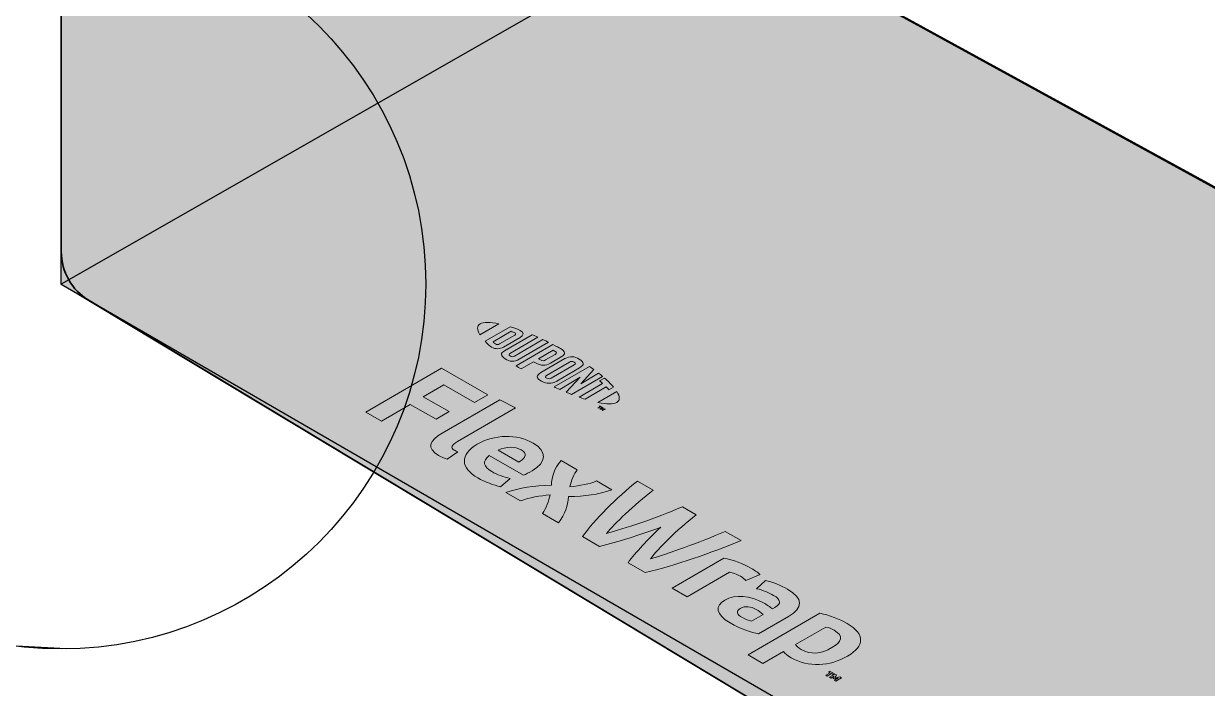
# Model space of a CAD drawing. Header units: inches. Extents: x -26 to 76, y -15 to 22.
# Drawn here: x -5.292 to -4.514, y 6.296 to 6.732 of the extents above; entities that cross this region are included whole.
import ezdxf

# ---------------------------------------------------------------- set-up
doc = ezdxf.new("R2010")
doc.units = ezdxf.units.IN
doc.header["$MEASUREMENT"] = 0
doc.linetypes.add('AI-Linetype-30', pattern=[0.250075, 0.125038, -0.125038])
for name, color, linetype, lineweight in [('.ATI-HATCH', 7, 'Continuous', 0), ('G-ANNO-TTLB', 7, 'Continuous', 0), ('LOGOS', 7, 'Continuous', 0), ('TYVEK', 7, 'Continuous', 0)]:
    doc.layers.add(name, color=color, linetype=linetype, lineweight=lineweight)

# ---------------------------------------------------------------- blocks, each defined once
blk = doc.blocks.new('Block_132')
at = {"layer": 'TYVEK', "color": 18, "lineweight": 25, "true_color": 0x000000}
blk.add_lwpolyline([(-4.81162, 6.43922)], dxfattribs=at)
blk = doc.blocks.new('Block_561')
at = {"layer": 'LOGOS', "true_color": 0x000000, "transparency": 33554687}
h = blk.add_hatch(color=18, dxfattribs=at)
h.dxf.hatch_style = 2
edge = h.paths.add_edge_path()
edge.add_spline(control_points=[(-5.06743, 6.4771), (-5.06743, 6.4771), (-5.01783, 6.5059), (-5.01783, 6.5059), (-5.01783, 6.5059), (-4.98739, 6.48842), (-4.98739, 6.48842), (-4.98739, 6.48842), (-4.99603, 6.4834), (-4.99603, 6.4834), (-4.99603, 6.4834), (-5.01625, 6.49501), (-5.01625, 6.49501), (-5.01625, 6.49501), (-5.02972, 6.4872), (-5.02972, 6.4872), (-5.02972, 6.4872), (-5.01271, 6.47743), (-5.01271, 6.47743), (-5.01271, 6.47743), (-5.02136, 6.47242), (-5.02136, 6.47242), (-5.02136, 6.47242), (-5.03836, 6.48218), (-5.03836, 6.48218), (-5.03836, 6.48218), (-5.05721, 6.47124), (-5.05721, 6.47124), (-5.05721, 6.47124), (-5.06743, 6.4771), (-5.06743, 6.4771)], knot_values=[0, 0, 0, 0, 1, 1, 1, 2, 2, 2, 3, 3, 3, 4, 4, 4, 5, 5, 5, 6, 6, 6, 7, 7, 7, 8, 8, 8, 9, 9, 9, 10, 10, 10, 10], degree=3, periodic=0)
h = blk.add_hatch(color=18, dxfattribs=at)
h.dxf.hatch_style = 2
edge = h.paths.add_edge_path()
edge.add_spline(control_points=[(-5.0073, 6.45772), (-5.01113, 6.4555), (-5.01218, 6.45373), (-5.00932, 6.45209), (-5.00861, 6.45168), (-5.00782, 6.45131), (-5.00704, 6.45102), (-5.00704, 6.45102), (-5.01405, 6.44613), (-5.01405, 6.44613), (-5.01569, 6.44674), (-5.01819, 6.44785), (-5.01962, 6.44867), (-5.02783, 6.45339), (-5.02581, 6.45836), (-5.0173, 6.4633), (-5.0173, 6.4633), (-4.97947, 6.48527), (-4.97947, 6.48527), (-4.97947, 6.48527), (-4.96904, 6.47993), (-4.96904, 6.47993), (-4.96904, 6.47993), (-5.0073, 6.45772), (-5.0073, 6.45772)], knot_values=[0, 0, 0, 0, 1, 1, 1, 2, 2, 2, 3, 3, 3, 4, 4, 4, 5, 5, 5, 6, 6, 6, 7, 7, 7, 8, 8, 8, 8], degree=3, periodic=0)
h = blk.add_hatch(color=18, dxfattribs=at)
h.dxf.hatch_style = 2
edge = h.paths.add_edge_path()
edge.add_spline(control_points=[(-4.98058, 6.45211), (-4.98058, 6.45211), (-4.967, 6.44432), (-4.967, 6.44432), (-4.967, 6.44432), (-4.96615, 6.44481), (-4.96615, 6.44481), (-4.96218, 6.44712), (-4.96142, 6.45003), (-4.96535, 6.45229), (-4.9695, 6.45467), (-4.97512, 6.45454), (-4.98058, 6.45211)], knot_values=[0, 0, 0, 0, 1, 1, 1, 2, 2, 2, 3, 3, 3, 4, 4, 4, 4], degree=3, periodic=0)
edge = h.paths.add_edge_path()
edge.add_spline(control_points=[(-4.97891, 6.42808), (-4.98347, 6.42907), (-4.98911, 6.43116), (-4.99382, 6.43386), (-5.00533, 6.44047), (-5.00596, 6.44918), (-4.9942, 6.45601), (-4.98293, 6.46255), (-4.96806, 6.46285), (-4.95756, 6.45682), (-4.9482, 6.45144), (-4.94864, 6.44409), (-4.95814, 6.43858), (-4.96026, 6.43734), (-4.96225, 6.43635), (-4.96381, 6.43561), (-4.96381, 6.43561), (-4.98639, 6.44858), (-4.98639, 6.44858), (-4.99113, 6.44475), (-4.99032, 6.44134), (-4.9846, 6.43806), (-4.9811, 6.43605), (-4.97696, 6.43458), (-4.97262, 6.43355), (-4.97262, 6.43355), (-4.97891, 6.42808), (-4.97891, 6.42808)], knot_values=[0, 0, 0, 0, 1, 1, 1, 2, 2, 2, 3, 3, 3, 4, 4, 4, 5, 5, 5, 6, 6, 6, 7, 7, 7, 8, 8, 8, 9, 9, 9, 9], degree=3, periodic=0)
h = blk.add_hatch(color=18, dxfattribs=at)
h.dxf.hatch_style = 2
edge = h.paths.add_edge_path()
edge.add_spline(control_points=[(-4.94555, 6.42906), (-4.94509, 6.43485), (-4.94399, 6.43986), (-4.93912, 6.44525), (-4.93912, 6.44525), (-4.92847, 6.43913), (-4.92847, 6.43913), (-4.93073, 6.43675), (-4.93241, 6.43215), (-4.9333, 6.428), (-4.92676, 6.42874), (-4.92029, 6.42986), (-4.91582, 6.43187), (-4.91582, 6.43187), (-4.90582, 6.42613), (-4.90582, 6.42613), (-4.91505, 6.42292), (-4.92336, 6.42172), (-4.93418, 6.42163), (-4.93477, 6.41534), (-4.93623, 6.41045), (-4.94081, 6.40441), (-4.94081, 6.40441), (-4.95146, 6.41052), (-4.95146, 6.41052), (-4.94899, 6.41369), (-4.94725, 6.41883), (-4.94635, 6.42281), (-4.95297, 6.42211), (-4.95979, 6.42112), (-4.96582, 6.41877), (-4.96582, 6.41877), (-4.97539, 6.42427), (-4.97539, 6.42427), (-4.96624, 6.42752), (-4.95721, 6.42888), (-4.94555, 6.42906)], knot_values=[0, 0, 0, 0, 1, 1, 1, 2, 2, 2, 3, 3, 3, 4, 4, 4, 5, 5, 5, 6, 6, 6, 7, 7, 7, 8, 8, 8, 9, 9, 9, 10, 10, 10, 11, 11, 11, 12, 12, 12, 12], degree=3, periodic=0)
h = blk.add_hatch(color=18, dxfattribs=at)
h.dxf.hatch_style = 2
edge = h.paths.add_edge_path()
edge.add_spline(control_points=[(-4.83127, 6.39879), (-4.83127, 6.39879), (-4.82083, 6.3928), (-4.82083, 6.3928), (-4.84006, 6.38477), (-4.86426, 6.37617), (-4.88393, 6.37176), (-4.88393, 6.37176), (-4.89515, 6.3782), (-4.89515, 6.3782), (-4.8898, 6.38535), (-4.88253, 6.3932), (-4.87355, 6.40147), (-4.88789, 6.39628), (-4.90137, 6.392), (-4.9138, 6.3889), (-4.9138, 6.3889), (-4.92502, 6.39535), (-4.92502, 6.39535), (-4.91713, 6.40653), (-4.90272, 6.42075), (-4.88886, 6.43185), (-4.88886, 6.43185), (-4.8785, 6.42591), (-4.8785, 6.42591), (-4.89123, 6.41595), (-4.90402, 6.40391), (-4.90938, 6.39741), (-4.89802, 6.40046), (-4.87694, 6.40718), (-4.85942, 6.41495), (-4.85942, 6.41495), (-4.85027, 6.4097), (-4.85027, 6.4097), (-4.86357, 6.3995), (-4.87523, 6.38738), (-4.88037, 6.38076), (-4.86922, 6.38393), (-4.84836, 6.39134), (-4.83127, 6.39879)], knot_values=[0, 0, 0, 0, 1, 1, 1, 2, 2, 2, 3, 3, 3, 4, 4, 4, 5, 5, 5, 6, 6, 6, 7, 7, 7, 8, 8, 8, 9, 9, 9, 10, 10, 10, 11, 11, 11, 12, 12, 12, 13, 13, 13, 13], degree=3, periodic=0)
h = blk.add_hatch(color=18, dxfattribs=at)
h.dxf.hatch_style = 2
edge = h.paths.add_edge_path()
edge.add_spline(control_points=[(-4.81401, 6.3744), (-4.81144, 6.37293), (-4.80929, 6.37137), (-4.80822, 6.37034), (-4.80822, 6.37034), (-4.81765, 6.36651), (-4.81765, 6.36651), (-4.81844, 6.36746), (-4.8198, 6.3684), (-4.8213, 6.36926), (-4.82395, 6.37078), (-4.82623, 6.37152), (-4.82844, 6.37197), (-4.82844, 6.37197), (-4.85621, 6.35584), (-4.85621, 6.35584), (-4.85621, 6.35584), (-4.86607, 6.3615), (-4.86607, 6.3615), (-4.86607, 6.3615), (-4.83213, 6.38121), (-4.83213, 6.38121), (-4.82636, 6.3801), (-4.81916, 6.37736), (-4.81401, 6.3744)], knot_values=[0, 0, 0, 0, 1, 1, 1, 2, 2, 2, 3, 3, 3, 4, 4, 4, 5, 5, 5, 6, 6, 6, 7, 7, 7, 8, 8, 8, 8], degree=3, periodic=0)
h = blk.add_hatch(color=18, dxfattribs=at)
h.dxf.hatch_style = 2
edge = h.paths.add_edge_path()
edge.add_spline(control_points=[(-4.81397, 6.33985), (-4.81397, 6.33985), (-4.80639, 6.34426), (-4.80639, 6.34426), (-4.80768, 6.3454), (-4.80918, 6.34651), (-4.8109, 6.3475), (-4.81418, 6.34938), (-4.81803, 6.35012), (-4.82136, 6.34819), (-4.82434, 6.34646), (-4.82375, 6.34432), (-4.81997, 6.34215), (-4.81782, 6.34092), (-4.81561, 6.34014), (-4.81397, 6.33985)], knot_values=[0, 0, 0, 0, 1, 1, 1, 2, 2, 2, 3, 3, 3, 4, 4, 4, 5, 5, 5, 5], degree=3, periodic=0)
edge = h.paths.add_edge_path()
edge.add_spline(control_points=[(-4.82798, 6.33865), (-4.83777, 6.34427), (-4.83795, 6.34986), (-4.83158, 6.35356), (-4.82456, 6.35763), (-4.81466, 6.3567), (-4.80602, 6.35182), (-4.80402, 6.35067), (-4.80173, 6.34903), (-4.80023, 6.34784), (-4.80023, 6.34784), (-4.79853, 6.34882), (-4.79853, 6.34882), (-4.7942, 6.35133), (-4.79465, 6.35396), (-4.79944, 6.35671), (-4.80258, 6.35851), (-4.80644, 6.36015), (-4.81057, 6.36114), (-4.81057, 6.36114), (-4.8047, 6.36661), (-4.8047, 6.36661), (-4.80036, 6.36558), (-4.79458, 6.36324), (-4.79022, 6.36074), (-4.77971, 6.35471), (-4.78002, 6.34851), (-4.78959, 6.34296), (-4.78959, 6.34296), (-4.80929, 6.33152), (-4.80929, 6.33152), (-4.8137, 6.33234), (-4.82083, 6.33455), (-4.82798, 6.33865)], knot_values=[0, 0, 0, 0, 1, 1, 1, 2, 2, 2, 3, 3, 3, 4, 4, 4, 5, 5, 5, 6, 6, 6, 7, 7, 7, 8, 8, 8, 9, 9, 9, 10, 10, 10, 11, 11, 11, 11], degree=3, periodic=0)
h = blk.add_hatch(color=18, dxfattribs=at)
h.dxf.hatch_style = 2
edge = h.paths.add_edge_path()
edge.add_spline(control_points=[(-4.78139, 6.32123), (-4.7751, 6.31762), (-4.76835, 6.31816), (-4.76105, 6.3224), (-4.75467, 6.3261), (-4.75314, 6.33013), (-4.75964, 6.33386), (-4.76142, 6.33488), (-4.76307, 6.33542), (-4.76513, 6.33595), (-4.76513, 6.33595), (-4.78497, 6.32443), (-4.78497, 6.32443), (-4.78418, 6.32332), (-4.78346, 6.32242), (-4.78139, 6.32123)], knot_values=[0, 0, 0, 0, 1, 1, 1, 2, 2, 2, 3, 3, 3, 4, 4, 4, 5, 5, 5, 5], degree=3, periodic=0)
edge = h.paths.add_edge_path()
edge.add_spline(control_points=[(-4.7879, 6.3158), (-4.7904, 6.31724), (-4.79183, 6.31839), (-4.79298, 6.31978), (-4.79298, 6.31978), (-4.80644, 6.31197), (-4.80644, 6.31197), (-4.80644, 6.31197), (-4.81623, 6.31759), (-4.81623, 6.31759), (-4.81623, 6.31759), (-4.76897, 6.34503), (-4.76897, 6.34503), (-4.76305, 6.34376), (-4.75613, 6.34117), (-4.75106, 6.33826), (-4.73934, 6.33153), (-4.73942, 6.3234), (-4.75076, 6.31682), (-4.76238, 6.31007), (-4.77675, 6.3094), (-4.7879, 6.3158)], knot_values=[0, 0, 0, 0, 1, 1, 1, 2, 2, 2, 3, 3, 3, 4, 4, 4, 5, 5, 5, 6, 6, 6, 7, 7, 7, 7], degree=3, periodic=0)
h = blk.add_hatch(color=18, dxfattribs=at)
h.dxf.hatch_style = 2
edge = h.paths.add_edge_path()
edge.add_spline(control_points=[(-4.75806, 6.30446), (-4.75856, 6.30375), (-4.75884, 6.30319), (-4.75905, 6.30257), (-4.75799, 6.3027), (-4.75707, 6.30289), (-4.75585, 6.30319), (-4.75585, 6.30319), (-4.75482, 6.3026), (-4.75482, 6.3026), (-4.75482, 6.3026), (-4.75848, 6.30047), (-4.75848, 6.30047), (-4.75848, 6.30047), (-4.75938, 6.30099), (-4.75938, 6.30099), (-4.75938, 6.30099), (-4.75769, 6.30197), (-4.75769, 6.30197), (-4.75769, 6.30197), (-4.75707, 6.30227), (-4.75707, 6.30227), (-4.75791, 6.30212), (-4.75883, 6.30198), (-4.75959, 6.30188), (-4.75959, 6.30188), (-4.76028, 6.30227), (-4.76028, 6.30227), (-4.76012, 6.30273), (-4.75987, 6.30327), (-4.7596, 6.30376), (-4.7596, 6.30376), (-4.76016, 6.30339), (-4.76016, 6.30339), (-4.76016, 6.30339), (-4.76185, 6.30241), (-4.76185, 6.30241), (-4.76185, 6.30241), (-4.76275, 6.30292), (-4.76275, 6.30292), (-4.76275, 6.30292), (-4.75909, 6.30505), (-4.75909, 6.30505), (-4.75909, 6.30505), (-4.75806, 6.30446), (-4.75806, 6.30446)], knot_values=[0, 0, 0, 0, 1, 1, 1, 2, 2, 2, 3, 3, 3, 4, 4, 4, 5, 5, 5, 6, 6, 6, 7, 7, 7, 8, 8, 8, 9, 9, 9, 10, 10, 10, 11, 11, 11, 12, 12, 12, 13, 13, 13, 14, 14, 14, 15, 15, 15, 15], degree=3, periodic=0)
edge = h.paths.add_edge_path()
edge.add_spline(control_points=[(-4.7623, 6.30596), (-4.7623, 6.30596), (-4.76329, 6.30653), (-4.76329, 6.30653), (-4.76329, 6.30653), (-4.76248, 6.307), (-4.76248, 6.307), (-4.76248, 6.307), (-4.75949, 6.30528), (-4.75949, 6.30528), (-4.75949, 6.30528), (-4.76031, 6.30481), (-4.76031, 6.30481), (-4.76031, 6.30481), (-4.7613, 6.30538), (-4.7613, 6.30538), (-4.7613, 6.30538), (-4.76415, 6.30373), (-4.76415, 6.30373), (-4.76415, 6.30373), (-4.76515, 6.3043), (-4.76515, 6.3043), (-4.76515, 6.3043), (-4.7623, 6.30596), (-4.7623, 6.30596)], knot_values=[0, 0, 0, 0, 1, 1, 1, 2, 2, 2, 3, 3, 3, 4, 4, 4, 5, 5, 5, 6, 6, 6, 7, 7, 7, 8, 8, 8, 8], degree=3, periodic=0)
at = {"layer": 'LOGOS'}
for points, knots in [([(-5.06743, 6.4771), (-5.06743, 6.4771), (-5.01783, 6.5059), (-5.01783, 6.5059), (-5.01783, 6.5059), (-4.98739, 6.48842), (-4.98739, 6.48842), (-4.98739, 6.48842), (-4.99603, 6.4834), (-4.99603, 6.4834), (-4.99603, 6.4834), (-5.01625, 6.49501), (-5.01625, 6.49501), (-5.01625, 6.49501), (-5.02972, 6.4872), (-5.02972, 6.4872), (-5.02972, 6.4872), (-5.01271, 6.47743), (-5.01271, 6.47743), (-5.01271, 6.47743), (-5.02136, 6.47242), (-5.02136, 6.47242), (-5.02136, 6.47242), (-5.03836, 6.48218), (-5.03836, 6.48218), (-5.03836, 6.48218), (-5.05721, 6.47124), (-5.05721, 6.47124), (-5.05721, 6.47124), (-5.06743, 6.4771), (-5.06743, 6.4771)], [0, 0, 0, 0, 1, 1, 1, 2, 2, 2, 3, 3, 3, 4, 4, 4, 5, 5, 5, 6, 6, 6, 7, 7, 7, 8, 8, 8, 9, 9, 9, 10, 10, 10, 10]), ([(-5.0073, 6.45772), (-5.01113, 6.4555), (-5.01218, 6.45373), (-5.00932, 6.45209), (-5.00861, 6.45168), (-5.00782, 6.45131), (-5.00704, 6.45102), (-5.00704, 6.45102), (-5.01405, 6.44613), (-5.01405, 6.44613), (-5.01569, 6.44674), (-5.01819, 6.44785), (-5.01962, 6.44867), (-5.02783, 6.45339), (-5.02581, 6.45836), (-5.0173, 6.4633), (-5.0173, 6.4633), (-4.97947, 6.48527), (-4.97947, 6.48527), (-4.97947, 6.48527), (-4.96904, 6.47993), (-4.96904, 6.47993), (-4.96904, 6.47993), (-5.0073, 6.45772), (-5.0073, 6.45772)], [0, 0, 0, 0, 1, 1, 1, 2, 2, 2, 3, 3, 3, 4, 4, 4, 5, 5, 5, 6, 6, 6, 7, 7, 7, 8, 8, 8, 8]), ([(-4.97891, 6.42808), (-4.98347, 6.42907), (-4.98911, 6.43116), (-4.99382, 6.43386), (-5.00533, 6.44047), (-5.00596, 6.44918), (-4.9942, 6.45601), (-4.98293, 6.46255), (-4.96806, 6.46285), (-4.95756, 6.45682), (-4.9482, 6.45144), (-4.94864, 6.44409), (-4.95814, 6.43858), (-4.96026, 6.43734), (-4.96225, 6.43635), (-4.96381, 6.43561), (-4.96381, 6.43561), (-4.98639, 6.44858), (-4.98639, 6.44858), (-4.99113, 6.44475), (-4.99032, 6.44134), (-4.9846, 6.43806), (-4.9811, 6.43605), (-4.97696, 6.43458), (-4.97262, 6.43355), (-4.97262, 6.43355), (-4.97891, 6.42808), (-4.97891, 6.42808)], [0, 0, 0, 0, 1, 1, 1, 2, 2, 2, 3, 3, 3, 4, 4, 4, 5, 5, 5, 6, 6, 6, 7, 7, 7, 8, 8, 8, 9, 9, 9, 9]), ([(-4.98058, 6.45211), (-4.98058, 6.45211), (-4.967, 6.44432), (-4.967, 6.44432), (-4.967, 6.44432), (-4.96615, 6.44481), (-4.96615, 6.44481), (-4.96218, 6.44712), (-4.96142, 6.45003), (-4.96535, 6.45229), (-4.9695, 6.45467), (-4.97512, 6.45454), (-4.98058, 6.45211)], [0, 0, 0, 0, 1, 1, 1, 2, 2, 2, 3, 3, 3, 4, 4, 4, 4]), ([(-4.94555, 6.42906), (-4.94509, 6.43485), (-4.94399, 6.43986), (-4.93912, 6.44525), (-4.93912, 6.44525), (-4.92847, 6.43913), (-4.92847, 6.43913), (-4.93073, 6.43675), (-4.93241, 6.43215), (-4.9333, 6.428), (-4.92676, 6.42874), (-4.92029, 6.42986), (-4.91582, 6.43187), (-4.91582, 6.43187), (-4.90582, 6.42613), (-4.90582, 6.42613), (-4.91505, 6.42292), (-4.92336, 6.42172), (-4.93418, 6.42163), (-4.93477, 6.41534), (-4.93623, 6.41045), (-4.94081, 6.40441), (-4.94081, 6.40441), (-4.95146, 6.41052), (-4.95146, 6.41052), (-4.94899, 6.41369), (-4.94725, 6.41883), (-4.94635, 6.42281), (-4.95297, 6.42211), (-4.95979, 6.42112), (-4.96582, 6.41877), (-4.96582, 6.41877), (-4.97539, 6.42427), (-4.97539, 6.42427), (-4.96624, 6.42752), (-4.95721, 6.42888), (-4.94555, 6.42906)], [0, 0, 0, 0, 1, 1, 1, 2, 2, 2, 3, 3, 3, 4, 4, 4, 5, 5, 5, 6, 6, 6, 7, 7, 7, 8, 8, 8, 9, 9, 9, 10, 10, 10, 11, 11, 11, 12, 12, 12, 12]), ([(-4.83127, 6.39879), (-4.83127, 6.39879), (-4.82083, 6.3928), (-4.82083, 6.3928), (-4.84006, 6.38477), (-4.86426, 6.37617), (-4.88393, 6.37176), (-4.88393, 6.37176), (-4.89515, 6.3782), (-4.89515, 6.3782), (-4.8898, 6.38535), (-4.88253, 6.3932), (-4.87355, 6.40147), (-4.88789, 6.39628), (-4.90137, 6.392), (-4.9138, 6.3889), (-4.9138, 6.3889), (-4.92502, 6.39535), (-4.92502, 6.39535), (-4.91713, 6.40653), (-4.90272, 6.42075), (-4.88886, 6.43185), (-4.88886, 6.43185), (-4.8785, 6.42591), (-4.8785, 6.42591), (-4.89123, 6.41595), (-4.90402, 6.40391), (-4.90938, 6.39741), (-4.89802, 6.40046), (-4.87694, 6.40718), (-4.85942, 6.41495), (-4.85942, 6.41495), (-4.85027, 6.4097), (-4.85027, 6.4097), (-4.86357, 6.3995), (-4.87523, 6.38738), (-4.88037, 6.38076), (-4.86922, 6.38393), (-4.84836, 6.39134), (-4.83127, 6.39879)], [0, 0, 0, 0, 1, 1, 1, 2, 2, 2, 3, 3, 3, 4, 4, 4, 5, 5, 5, 6, 6, 6, 7, 7, 7, 8, 8, 8, 9, 9, 9, 10, 10, 10, 11, 11, 11, 12, 12, 12, 13, 13, 13, 13]), ([(-4.81401, 6.3744), (-4.81144, 6.37293), (-4.80929, 6.37137), (-4.80822, 6.37034), (-4.80822, 6.37034), (-4.81765, 6.36651), (-4.81765, 6.36651), (-4.81844, 6.36746), (-4.8198, 6.3684), (-4.8213, 6.36926), (-4.82395, 6.37078), (-4.82623, 6.37152), (-4.82844, 6.37197), (-4.82844, 6.37197), (-4.85621, 6.35584), (-4.85621, 6.35584), (-4.85621, 6.35584), (-4.86607, 6.3615), (-4.86607, 6.3615), (-4.86607, 6.3615), (-4.83213, 6.38121), (-4.83213, 6.38121), (-4.82636, 6.3801), (-4.81916, 6.37736), (-4.81401, 6.3744)], [0, 0, 0, 0, 1, 1, 1, 2, 2, 2, 3, 3, 3, 4, 4, 4, 5, 5, 5, 6, 6, 6, 7, 7, 7, 8, 8, 8, 8]), ([(-4.82798, 6.33865), (-4.83777, 6.34427), (-4.83795, 6.34986), (-4.83158, 6.35356), (-4.82456, 6.35763), (-4.81466, 6.3567), (-4.80602, 6.35182), (-4.80402, 6.35067), (-4.80173, 6.34903), (-4.80023, 6.34784), (-4.80023, 6.34784), (-4.79853, 6.34882), (-4.79853, 6.34882), (-4.7942, 6.35133), (-4.79465, 6.35396), (-4.79944, 6.35671), (-4.80258, 6.35851), (-4.80644, 6.36015), (-4.81057, 6.36114), (-4.81057, 6.36114), (-4.8047, 6.36661), (-4.8047, 6.36661), (-4.80036, 6.36558), (-4.79458, 6.36324), (-4.79022, 6.36074), (-4.77971, 6.35471), (-4.78002, 6.34851), (-4.78959, 6.34296), (-4.78959, 6.34296), (-4.80929, 6.33152), (-4.80929, 6.33152), (-4.8137, 6.33234), (-4.82083, 6.33455), (-4.82798, 6.33865)], [0, 0, 0, 0, 1, 1, 1, 2, 2, 2, 3, 3, 3, 4, 4, 4, 5, 5, 5, 6, 6, 6, 7, 7, 7, 8, 8, 8, 9, 9, 9, 10, 10, 10, 11, 11, 11, 11]), ([(-4.81397, 6.33985), (-4.81397, 6.33985), (-4.80639, 6.34426), (-4.80639, 6.34426), (-4.80768, 6.3454), (-4.80918, 6.34651), (-4.8109, 6.3475), (-4.81418, 6.34938), (-4.81803, 6.35012), (-4.82136, 6.34819), (-4.82434, 6.34646), (-4.82375, 6.34432), (-4.81997, 6.34215), (-4.81782, 6.34092), (-4.81561, 6.34014), (-4.81397, 6.33985)], [0, 0, 0, 0, 1, 1, 1, 2, 2, 2, 3, 3, 3, 4, 4, 4, 5, 5, 5, 5]), ([(-4.7879, 6.3158), (-4.7904, 6.31724), (-4.79183, 6.31839), (-4.79298, 6.31978), (-4.79298, 6.31978), (-4.80644, 6.31197), (-4.80644, 6.31197), (-4.80644, 6.31197), (-4.81623, 6.31759), (-4.81623, 6.31759), (-4.81623, 6.31759), (-4.76897, 6.34503), (-4.76897, 6.34503), (-4.76305, 6.34376), (-4.75613, 6.34117), (-4.75106, 6.33826), (-4.73934, 6.33153), (-4.73942, 6.3234), (-4.75076, 6.31682), (-4.76238, 6.31007), (-4.77675, 6.3094), (-4.7879, 6.3158)], [0, 0, 0, 0, 1, 1, 1, 2, 2, 2, 3, 3, 3, 4, 4, 4, 5, 5, 5, 6, 6, 6, 7, 7, 7, 7]), ([(-4.78139, 6.32123), (-4.7751, 6.31762), (-4.76835, 6.31816), (-4.76105, 6.3224), (-4.75467, 6.3261), (-4.75314, 6.33013), (-4.75964, 6.33386), (-4.76142, 6.33488), (-4.76307, 6.33542), (-4.76513, 6.33595), (-4.76513, 6.33595), (-4.78497, 6.32443), (-4.78497, 6.32443), (-4.78418, 6.32332), (-4.78346, 6.32242), (-4.78139, 6.32123)], [0, 0, 0, 0, 1, 1, 1, 2, 2, 2, 3, 3, 3, 4, 4, 4, 5, 5, 5, 5]), ([(-4.7623, 6.30596), (-4.7623, 6.30596), (-4.76329, 6.30653), (-4.76329, 6.30653), (-4.76329, 6.30653), (-4.76248, 6.307), (-4.76248, 6.307), (-4.76248, 6.307), (-4.75949, 6.30528), (-4.75949, 6.30528), (-4.75949, 6.30528), (-4.76031, 6.30481), (-4.76031, 6.30481), (-4.76031, 6.30481), (-4.7613, 6.30538), (-4.7613, 6.30538), (-4.7613, 6.30538), (-4.76415, 6.30373), (-4.76415, 6.30373), (-4.76415, 6.30373), (-4.76515, 6.3043), (-4.76515, 6.3043), (-4.76515, 6.3043), (-4.7623, 6.30596), (-4.7623, 6.30596)], [0, 0, 0, 0, 1, 1, 1, 2, 2, 2, 3, 3, 3, 4, 4, 4, 5, 5, 5, 6, 6, 6, 7, 7, 7, 8, 8, 8, 8]), ([(-4.75806, 6.30446), (-4.75856, 6.30375), (-4.75884, 6.30319), (-4.75905, 6.30257), (-4.75799, 6.3027), (-4.75707, 6.30289), (-4.75585, 6.30319), (-4.75585, 6.30319), (-4.75482, 6.3026), (-4.75482, 6.3026), (-4.75482, 6.3026), (-4.75848, 6.30047), (-4.75848, 6.30047), (-4.75848, 6.30047), (-4.75938, 6.30099), (-4.75938, 6.30099), (-4.75938, 6.30099), (-4.75769, 6.30197), (-4.75769, 6.30197), (-4.75769, 6.30197), (-4.75707, 6.30227), (-4.75707, 6.30227), (-4.75791, 6.30212), (-4.75883, 6.30198), (-4.75959, 6.30188), (-4.75959, 6.30188), (-4.76028, 6.30227), (-4.76028, 6.30227), (-4.76012, 6.30273), (-4.75987, 6.30327), (-4.7596, 6.30376), (-4.7596, 6.30376), (-4.76016, 6.30339), (-4.76016, 6.30339), (-4.76016, 6.30339), (-4.76185, 6.30241), (-4.76185, 6.30241), (-4.76185, 6.30241), (-4.76275, 6.30292), (-4.76275, 6.30292), (-4.76275, 6.30292), (-4.75909, 6.30505), (-4.75909, 6.30505), (-4.75909, 6.30505), (-4.75806, 6.30446), (-4.75806, 6.30446)], [0, 0, 0, 0, 1, 1, 1, 2, 2, 2, 3, 3, 3, 4, 4, 4, 5, 5, 5, 6, 6, 6, 7, 7, 7, 8, 8, 8, 9, 9, 9, 10, 10, 10, 11, 11, 11, 12, 12, 12, 13, 13, 13, 14, 14, 14, 15, 15, 15, 15])]:
    blk.add_open_spline(points, degree=3, knots=knots, dxfattribs=at)
blk = doc.blocks.new('Block_562')
at = {"layer": 'LOGOS', "true_color": 0x000000, "transparency": 33554687}
h = blk.add_hatch(color=18, dxfattribs=at)
h.dxf.hatch_style = 2
edge = h.paths.add_edge_path()
edge.add_spline(control_points=[(-4.99238, 6.53506), (-4.99467, 6.53374), (-4.99457, 6.53121), (-4.99251, 6.52791), (-4.99251, 6.52791), (-4.98006, 6.53514), (-4.98006, 6.53514), (-4.98577, 6.53632), (-4.99012, 6.53637), (-4.99238, 6.53506)], knot_values=[0, 0, 0, 0, 1, 1, 1, 2, 2, 2, 3, 3, 3, 3], degree=3, periodic=0)
h = blk.add_hatch(color=18, dxfattribs=at)
h.dxf.hatch_style = 2
edge = h.paths.add_edge_path()
edge.add_spline(control_points=[(-4.97964, 6.52187), (-4.9806, 6.52131), (-4.98149, 6.52146), (-4.98219, 6.52186), (-4.98272, 6.52217), (-4.98336, 6.52276), (-4.98385, 6.52325), (-4.98385, 6.52325), (-4.97195, 6.53017), (-4.97195, 6.53017), (-4.9711, 6.52988), (-4.97007, 6.52952), (-4.96953, 6.52921), (-4.96884, 6.52881), (-4.96858, 6.52829), (-4.96953, 6.52774), (-4.96953, 6.52774), (-4.97964, 6.52187), (-4.97964, 6.52187)], knot_values=[0, 0, 0, 0, 1, 1, 1, 2, 2, 2, 3, 3, 3, 4, 4, 4, 5, 5, 5, 6, 6, 6, 6], degree=3, periodic=0)
edge = h.paths.add_edge_path()
edge.add_spline(control_points=[(-4.96597, 6.53075), (-4.96705, 6.53138), (-4.96894, 6.53209), (-4.97265, 6.53322), (-4.97265, 6.53322), (-4.98915, 6.52364), (-4.98915, 6.52364), (-4.98741, 6.52177), (-4.98593, 6.52042), (-4.98485, 6.51979), (-4.98234, 6.51835), (-4.9794, 6.51842), (-4.97696, 6.51984), (-4.97696, 6.51984), (-4.96601, 6.5262), (-4.96601, 6.5262), (-4.96357, 6.52762), (-4.96346, 6.52931), (-4.96597, 6.53075)], knot_values=[0, 0, 0, 0, 1, 1, 1, 2, 2, 2, 3, 3, 3, 4, 4, 4, 5, 5, 5, 6, 6, 6, 6], degree=3, periodic=0)
h = blk.add_hatch(color=18, dxfattribs=at)
h.dxf.hatch_style = 2
edge = h.paths.add_edge_path()
edge.add_spline(control_points=[(-4.96974, 6.51395), (-4.97069, 6.51339), (-4.97163, 6.51323), (-4.97268, 6.51401), (-4.97372, 6.51477), (-4.97355, 6.51524), (-4.97241, 6.51589), (-4.97241, 6.51589), (-4.95445, 6.52632), (-4.95445, 6.52632), (-4.95532, 6.52672), (-4.95731, 6.52759), (-4.95817, 6.52795), (-4.95817, 6.52795), (-4.97633, 6.51741), (-4.97633, 6.51741), (-4.97923, 6.51572), (-4.97894, 6.51425), (-4.97596, 6.5121), (-4.97324, 6.51013), (-4.96981, 6.50995), (-4.96659, 6.51182), (-4.96659, 6.51182), (-4.9474, 6.52296), (-4.9474, 6.52296), (-4.94808, 6.52331), (-4.95036, 6.52441), (-4.95111, 6.52476), (-4.95111, 6.52476), (-4.96974, 6.51395), (-4.96974, 6.51395)], knot_values=[0, 0, 0, 0, 1, 1, 1, 2, 2, 2, 3, 3, 3, 4, 4, 4, 5, 5, 5, 6, 6, 6, 7, 7, 7, 8, 8, 8, 9, 9, 9, 10, 10, 10, 10], degree=3, periodic=0)
h = blk.add_hatch(color=18, dxfattribs=at)
h.dxf.hatch_style = 2
edge = h.paths.add_edge_path()
edge.add_spline(control_points=[(-4.94936, 6.51136), (-4.9504, 6.51076), (-4.95129, 6.51066), (-4.95269, 6.51146), (-4.95269, 6.51146), (-4.95389, 6.51215), (-4.95389, 6.51215), (-4.95389, 6.51215), (-4.94436, 6.51769), (-4.94436, 6.51769), (-4.94379, 6.51739), (-4.9435, 6.51723), (-4.94318, 6.51705), (-4.94167, 6.51619), (-4.94193, 6.51568), (-4.94299, 6.51506), (-4.94299, 6.51506), (-4.94936, 6.51136), (-4.94936, 6.51136)], knot_values=[0, 0, 0, 0, 1, 1, 1, 2, 2, 2, 3, 3, 3, 4, 4, 4, 5, 5, 5, 6, 6, 6, 6], degree=3, periodic=0)
edge = h.paths.add_edge_path()
edge.add_spline(control_points=[(-4.93961, 6.51889), (-4.9402, 6.51924), (-4.94245, 6.52044), (-4.94456, 6.52152), (-4.94456, 6.52152), (-4.96874, 6.50748), (-4.96874, 6.50748), (-4.96809, 6.50707), (-4.9664, 6.506), (-4.96546, 6.50543), (-4.96546, 6.50543), (-4.95726, 6.5102), (-4.95726, 6.5102), (-4.95726, 6.5102), (-4.95591, 6.50943), (-4.95591, 6.50943), (-4.95231, 6.50737), (-4.94923, 6.50744), (-4.94616, 6.50923), (-4.94616, 6.50923), (-4.93903, 6.51336), (-4.93903, 6.51336), (-4.93603, 6.51511), (-4.9362, 6.51694), (-4.93961, 6.51889)], knot_values=[0, 0, 0, 0, 1, 1, 1, 2, 2, 2, 3, 3, 3, 4, 4, 4, 5, 5, 5, 6, 6, 6, 7, 7, 7, 8, 8, 8, 8], degree=3, periodic=0)
h = blk.add_hatch(color=18, dxfattribs=at)
h.dxf.hatch_style = 2
edge = h.paths.add_edge_path()
edge.add_spline(control_points=[(-4.94557, 6.49944), (-4.94652, 6.49888), (-4.94734, 6.49878), (-4.94859, 6.49945), (-4.94987, 6.50015), (-4.94968, 6.50065), (-4.94869, 6.50123), (-4.94869, 6.50123), (-4.93362, 6.50998), (-4.93362, 6.50998), (-4.93263, 6.51055), (-4.93174, 6.51068), (-4.93053, 6.50994), (-4.92935, 6.50922), (-4.92954, 6.50874), (-4.9305, 6.50819), (-4.9305, 6.50819), (-4.94557, 6.49944), (-4.94557, 6.49944)], knot_values=[0, 0, 0, 0, 1, 1, 1, 2, 2, 2, 3, 3, 3, 4, 4, 4, 5, 5, 5, 6, 6, 6, 6], degree=3, periodic=0)
edge = h.paths.add_edge_path()
edge.add_spline(control_points=[(-4.92715, 6.5119), (-4.93017, 6.51381), (-4.93345, 6.51409), (-4.93664, 6.51224), (-4.93664, 6.51224), (-4.95245, 6.50306), (-4.95245, 6.50306), (-4.95581, 6.50111), (-4.95548, 6.49932), (-4.95198, 6.49748), (-4.94856, 6.49568), (-4.94561, 6.49542), (-4.94204, 6.49749), (-4.94204, 6.49749), (-4.92694, 6.50625), (-4.92694, 6.50625), (-4.92354, 6.50823), (-4.92387, 6.50983), (-4.92715, 6.5119)], knot_values=[0, 0, 0, 0, 1, 1, 1, 2, 2, 2, 3, 3, 3, 4, 4, 4, 5, 5, 5, 6, 6, 6, 6], degree=3, periodic=0)
h = blk.add_hatch(color=18, dxfattribs=at)
h.dxf.hatch_style = 2
edge = h.paths.add_edge_path()
edge.add_spline(control_points=[(-4.92612, 6.49576), (-4.92612, 6.49576), (-4.91762, 6.50507), (-4.91762, 6.50507), (-4.91852, 6.50575), (-4.91963, 6.50654), (-4.92051, 6.50715), (-4.92051, 6.50715), (-4.94371, 6.49368), (-4.94371, 6.49368), (-4.94297, 6.49333), (-4.94105, 6.49245), (-4.94004, 6.492), (-4.94004, 6.492), (-4.92664, 6.50009), (-4.92664, 6.50009), (-4.92664, 6.50009), (-4.93576, 6.49016), (-4.93576, 6.49016), (-4.93477, 6.48975), (-4.9333, 6.48915), (-4.93233, 6.48877), (-4.93233, 6.48877), (-4.91194, 6.50061), (-4.91194, 6.50061), (-4.91263, 6.5012), (-4.91393, 6.50224), (-4.91456, 6.50274), (-4.91456, 6.50274), (-4.92612, 6.49576), (-4.92612, 6.49576)], knot_values=[0, 0, 0, 0, 1, 1, 1, 2, 2, 2, 3, 3, 3, 4, 4, 4, 5, 5, 5, 6, 6, 6, 7, 7, 7, 8, 8, 8, 9, 9, 9, 10, 10, 10, 10], degree=3, periodic=0)
h = blk.add_hatch(color=18, dxfattribs=at)
h.dxf.hatch_style = 2
edge = h.paths.add_edge_path()
edge.add_spline(control_points=[(-4.91382, 6.49757), (-4.91312, 6.49699), (-4.91245, 6.49642), (-4.91181, 6.49585), (-4.91181, 6.49585), (-4.92724, 6.48689), (-4.92724, 6.48689), (-4.92632, 6.48656), (-4.92456, 6.48597), (-4.92336, 6.4856), (-4.92336, 6.4856), (-4.90947, 6.49366), (-4.90947, 6.49366), (-4.90881, 6.49302), (-4.9082, 6.4924), (-4.90765, 6.49184), (-4.90765, 6.49184), (-4.90468, 6.49356), (-4.90468, 6.49356), (-4.90626, 6.49544), (-4.90818, 6.49733), (-4.91059, 6.49944), (-4.91059, 6.49944), (-4.91382, 6.49757), (-4.91382, 6.49757)], knot_values=[0, 0, 0, 0, 1, 1, 1, 2, 2, 2, 3, 3, 3, 4, 4, 4, 5, 5, 5, 6, 6, 6, 7, 7, 7, 8, 8, 8, 8], degree=3, periodic=0)
h = blk.add_hatch(color=18, dxfattribs=at)
h.dxf.hatch_style = 2
edge = h.paths.add_edge_path()
edge.add_spline(control_points=[(-4.90253, 6.48348), (-4.90482, 6.48215), (-4.90919, 6.4822), (-4.91492, 6.48337), (-4.91492, 6.48337), (-4.90246, 6.4906), (-4.90246, 6.4906), (-4.90039, 6.4873), (-4.90027, 6.48479), (-4.90253, 6.48348)], knot_values=[0, 0, 0, 0, 1, 1, 1, 2, 2, 2, 3, 3, 3, 3], degree=3, periodic=0)
h = blk.add_hatch(color=18, dxfattribs=at)
h.dxf.hatch_style = 2
edge = h.paths.add_edge_path()
edge.add_spline(control_points=[(-4.91185, 6.48017), (-4.91185, 6.48017), (-4.91148, 6.47996), (-4.91148, 6.47996), (-4.91148, 6.47996), (-4.91179, 6.47915), (-4.91179, 6.47915), (-4.91179, 6.47915), (-4.91039, 6.47933), (-4.91039, 6.47933), (-4.91039, 6.47933), (-4.91003, 6.47912), (-4.91003, 6.47912), (-4.91003, 6.47912), (-4.91183, 6.47808), (-4.91183, 6.47808), (-4.91183, 6.47808), (-4.91216, 6.47827), (-4.91216, 6.47827), (-4.91216, 6.47827), (-4.91088, 6.47902), (-4.91088, 6.47902), (-4.91088, 6.47902), (-4.9123, 6.47884), (-4.9123, 6.47884), (-4.9123, 6.47884), (-4.91233, 6.47886), (-4.91233, 6.47886), (-4.91233, 6.47886), (-4.91204, 6.47968), (-4.91204, 6.47968), (-4.91204, 6.47968), (-4.91331, 6.47894), (-4.91331, 6.47894), (-4.91331, 6.47894), (-4.91365, 6.47913), (-4.91365, 6.47913), (-4.91365, 6.47913), (-4.91185, 6.48017), (-4.91185, 6.48017)], knot_values=[0, 0, 0, 0, 1, 1, 1, 2, 2, 2, 3, 3, 3, 4, 4, 4, 5, 5, 5, 6, 6, 6, 7, 7, 7, 8, 8, 8, 9, 9, 9, 10, 10, 10, 11, 11, 11, 12, 12, 12, 13, 13, 13, 13], degree=3, periodic=0)
edge = h.paths.add_edge_path()
edge.add_spline(control_points=[(-4.91346, 6.48073), (-4.91346, 6.48073), (-4.91402, 6.48105), (-4.91402, 6.48105), (-4.91402, 6.48105), (-4.9137, 6.48123), (-4.9137, 6.48123), (-4.9137, 6.48123), (-4.91224, 6.48039), (-4.91224, 6.48039), (-4.91224, 6.48039), (-4.91255, 6.48021), (-4.91255, 6.48021), (-4.91255, 6.48021), (-4.91311, 6.48053), (-4.91311, 6.48053), (-4.91311, 6.48053), (-4.91459, 6.47967), (-4.91459, 6.47967), (-4.91459, 6.47967), (-4.91494, 6.47987), (-4.91494, 6.47987), (-4.91494, 6.47987), (-4.91346, 6.48073), (-4.91346, 6.48073)], knot_values=[0, 0, 0, 0, 1, 1, 1, 2, 2, 2, 3, 3, 3, 4, 4, 4, 5, 5, 5, 6, 6, 6, 7, 7, 7, 8, 8, 8, 8], degree=3, periodic=0)
at = {"layer": 'LOGOS'}
for points, knots in [([(-4.99238, 6.53506), (-4.99467, 6.53374), (-4.99457, 6.53121), (-4.99251, 6.52791), (-4.99251, 6.52791), (-4.98006, 6.53514), (-4.98006, 6.53514), (-4.98577, 6.53632), (-4.99012, 6.53637), (-4.99238, 6.53506)], [0, 0, 0, 0, 1, 1, 1, 2, 2, 2, 3, 3, 3, 3]), ([(-4.96597, 6.53075), (-4.96705, 6.53138), (-4.96894, 6.53209), (-4.97265, 6.53322), (-4.97265, 6.53322), (-4.98915, 6.52364), (-4.98915, 6.52364), (-4.98741, 6.52177), (-4.98593, 6.52042), (-4.98485, 6.51979), (-4.98234, 6.51835), (-4.9794, 6.51842), (-4.97696, 6.51984), (-4.97696, 6.51984), (-4.96601, 6.5262), (-4.96601, 6.5262), (-4.96357, 6.52762), (-4.96346, 6.52931), (-4.96597, 6.53075)], [0, 0, 0, 0, 1, 1, 1, 2, 2, 2, 3, 3, 3, 4, 4, 4, 5, 5, 5, 6, 6, 6, 6]), ([(-4.97964, 6.52187), (-4.9806, 6.52131), (-4.98149, 6.52146), (-4.98219, 6.52186), (-4.98272, 6.52217), (-4.98336, 6.52276), (-4.98385, 6.52325), (-4.98385, 6.52325), (-4.97195, 6.53017), (-4.97195, 6.53017), (-4.9711, 6.52988), (-4.97007, 6.52952), (-4.96953, 6.52921), (-4.96884, 6.52881), (-4.96858, 6.52829), (-4.96953, 6.52774), (-4.96953, 6.52774), (-4.97964, 6.52187), (-4.97964, 6.52187)], [0, 0, 0, 0, 1, 1, 1, 2, 2, 2, 3, 3, 3, 4, 4, 4, 5, 5, 5, 6, 6, 6, 6]), ([(-4.96974, 6.51395), (-4.97069, 6.51339), (-4.97163, 6.51323), (-4.97268, 6.51401), (-4.97372, 6.51477), (-4.97355, 6.51524), (-4.97241, 6.51589), (-4.97241, 6.51589), (-4.95445, 6.52632), (-4.95445, 6.52632), (-4.95532, 6.52672), (-4.95731, 6.52759), (-4.95817, 6.52795), (-4.95817, 6.52795), (-4.97633, 6.51741), (-4.97633, 6.51741), (-4.97923, 6.51572), (-4.97894, 6.51425), (-4.97596, 6.5121), (-4.97324, 6.51013), (-4.96981, 6.50995), (-4.96659, 6.51182), (-4.96659, 6.51182), (-4.9474, 6.52296), (-4.9474, 6.52296), (-4.94808, 6.52331), (-4.95036, 6.52441), (-4.95111, 6.52476), (-4.95111, 6.52476), (-4.96974, 6.51395), (-4.96974, 6.51395)], [0, 0, 0, 0, 1, 1, 1, 2, 2, 2, 3, 3, 3, 4, 4, 4, 5, 5, 5, 6, 6, 6, 7, 7, 7, 8, 8, 8, 9, 9, 9, 10, 10, 10, 10]), ([(-4.93961, 6.51889), (-4.9402, 6.51924), (-4.94245, 6.52044), (-4.94456, 6.52152), (-4.94456, 6.52152), (-4.96874, 6.50748), (-4.96874, 6.50748), (-4.96809, 6.50707), (-4.9664, 6.506), (-4.96546, 6.50543), (-4.96546, 6.50543), (-4.95726, 6.5102), (-4.95726, 6.5102), (-4.95726, 6.5102), (-4.95591, 6.50943), (-4.95591, 6.50943), (-4.95231, 6.50737), (-4.94923, 6.50744), (-4.94616, 6.50923), (-4.94616, 6.50923), (-4.93903, 6.51336), (-4.93903, 6.51336), (-4.93603, 6.51511), (-4.9362, 6.51694), (-4.93961, 6.51889)], [0, 0, 0, 0, 1, 1, 1, 2, 2, 2, 3, 3, 3, 4, 4, 4, 5, 5, 5, 6, 6, 6, 7, 7, 7, 8, 8, 8, 8]), ([(-4.92715, 6.5119), (-4.93017, 6.51381), (-4.93345, 6.51409), (-4.93664, 6.51224), (-4.93664, 6.51224), (-4.95245, 6.50306), (-4.95245, 6.50306), (-4.95581, 6.50111), (-4.95548, 6.49932), (-4.95198, 6.49748), (-4.94856, 6.49568), (-4.94561, 6.49542), (-4.94204, 6.49749), (-4.94204, 6.49749), (-4.92694, 6.50625), (-4.92694, 6.50625), (-4.92354, 6.50823), (-4.92387, 6.50983), (-4.92715, 6.5119)], [0, 0, 0, 0, 1, 1, 1, 2, 2, 2, 3, 3, 3, 4, 4, 4, 5, 5, 5, 6, 6, 6, 6]), ([(-4.94936, 6.51136), (-4.9504, 6.51076), (-4.95129, 6.51066), (-4.95269, 6.51146), (-4.95269, 6.51146), (-4.95389, 6.51215), (-4.95389, 6.51215), (-4.95389, 6.51215), (-4.94436, 6.51769), (-4.94436, 6.51769), (-4.94379, 6.51739), (-4.9435, 6.51723), (-4.94318, 6.51705), (-4.94167, 6.51619), (-4.94193, 6.51568), (-4.94299, 6.51506), (-4.94299, 6.51506), (-4.94936, 6.51136), (-4.94936, 6.51136)], [0, 0, 0, 0, 1, 1, 1, 2, 2, 2, 3, 3, 3, 4, 4, 4, 5, 5, 5, 6, 6, 6, 6]), ([(-4.94557, 6.49944), (-4.94652, 6.49888), (-4.94734, 6.49878), (-4.94859, 6.49945), (-4.94987, 6.50015), (-4.94968, 6.50065), (-4.94869, 6.50123), (-4.94869, 6.50123), (-4.93362, 6.50998), (-4.93362, 6.50998), (-4.93263, 6.51055), (-4.93174, 6.51068), (-4.93053, 6.50994), (-4.92935, 6.50922), (-4.92954, 6.50874), (-4.9305, 6.50819), (-4.9305, 6.50819), (-4.94557, 6.49944), (-4.94557, 6.49944)], [0, 0, 0, 0, 1, 1, 1, 2, 2, 2, 3, 3, 3, 4, 4, 4, 5, 5, 5, 6, 6, 6, 6]), ([(-4.92612, 6.49576), (-4.92612, 6.49576), (-4.91762, 6.50507), (-4.91762, 6.50507), (-4.91852, 6.50575), (-4.91963, 6.50654), (-4.92051, 6.50715), (-4.92051, 6.50715), (-4.94371, 6.49368), (-4.94371, 6.49368), (-4.94297, 6.49333), (-4.94105, 6.49245), (-4.94004, 6.492), (-4.94004, 6.492), (-4.92664, 6.50009), (-4.92664, 6.50009), (-4.92664, 6.50009), (-4.93576, 6.49016), (-4.93576, 6.49016), (-4.93477, 6.48975), (-4.9333, 6.48915), (-4.93233, 6.48877), (-4.93233, 6.48877), (-4.91194, 6.50061), (-4.91194, 6.50061), (-4.91263, 6.5012), (-4.91393, 6.50224), (-4.91456, 6.50274), (-4.91456, 6.50274), (-4.92612, 6.49576), (-4.92612, 6.49576)], [0, 0, 0, 0, 1, 1, 1, 2, 2, 2, 3, 3, 3, 4, 4, 4, 5, 5, 5, 6, 6, 6, 7, 7, 7, 8, 8, 8, 9, 9, 9, 10, 10, 10, 10]), ([(-4.91382, 6.49757), (-4.91312, 6.49699), (-4.91245, 6.49642), (-4.91181, 6.49585), (-4.91181, 6.49585), (-4.92724, 6.48689), (-4.92724, 6.48689), (-4.92632, 6.48656), (-4.92456, 6.48597), (-4.92336, 6.4856), (-4.92336, 6.4856), (-4.90947, 6.49366), (-4.90947, 6.49366), (-4.90881, 6.49302), (-4.9082, 6.4924), (-4.90765, 6.49184), (-4.90765, 6.49184), (-4.90468, 6.49356), (-4.90468, 6.49356), (-4.90626, 6.49544), (-4.90818, 6.49733), (-4.91059, 6.49944), (-4.91059, 6.49944), (-4.91382, 6.49757), (-4.91382, 6.49757)], [0, 0, 0, 0, 1, 1, 1, 2, 2, 2, 3, 3, 3, 4, 4, 4, 5, 5, 5, 6, 6, 6, 7, 7, 7, 8, 8, 8, 8]), ([(-4.90253, 6.48348), (-4.90482, 6.48215), (-4.90919, 6.4822), (-4.91492, 6.48337), (-4.91492, 6.48337), (-4.90246, 6.4906), (-4.90246, 6.4906), (-4.90039, 6.4873), (-4.90027, 6.48479), (-4.90253, 6.48348)], [0, 0, 0, 0, 1, 1, 1, 2, 2, 2, 3, 3, 3, 3]), ([(-4.91346, 6.48073), (-4.91346, 6.48073), (-4.91402, 6.48105), (-4.91402, 6.48105), (-4.91402, 6.48105), (-4.9137, 6.48123), (-4.9137, 6.48123), (-4.9137, 6.48123), (-4.91224, 6.48039), (-4.91224, 6.48039), (-4.91224, 6.48039), (-4.91255, 6.48021), (-4.91255, 6.48021), (-4.91255, 6.48021), (-4.91311, 6.48053), (-4.91311, 6.48053), (-4.91311, 6.48053), (-4.91459, 6.47967), (-4.91459, 6.47967), (-4.91459, 6.47967), (-4.91494, 6.47987), (-4.91494, 6.47987), (-4.91494, 6.47987), (-4.91346, 6.48073), (-4.91346, 6.48073)], [0, 0, 0, 0, 1, 1, 1, 2, 2, 2, 3, 3, 3, 4, 4, 4, 5, 5, 5, 6, 6, 6, 7, 7, 7, 8, 8, 8, 8]), ([(-4.91185, 6.48017), (-4.91185, 6.48017), (-4.91148, 6.47996), (-4.91148, 6.47996), (-4.91148, 6.47996), (-4.91179, 6.47915), (-4.91179, 6.47915), (-4.91179, 6.47915), (-4.91039, 6.47933), (-4.91039, 6.47933), (-4.91039, 6.47933), (-4.91003, 6.47912), (-4.91003, 6.47912), (-4.91003, 6.47912), (-4.91183, 6.47808), (-4.91183, 6.47808), (-4.91183, 6.47808), (-4.91216, 6.47827), (-4.91216, 6.47827), (-4.91216, 6.47827), (-4.91088, 6.47902), (-4.91088, 6.47902), (-4.91088, 6.47902), (-4.9123, 6.47884), (-4.9123, 6.47884), (-4.9123, 6.47884), (-4.91233, 6.47886), (-4.91233, 6.47886), (-4.91233, 6.47886), (-4.91204, 6.47968), (-4.91204, 6.47968), (-4.91204, 6.47968), (-4.91331, 6.47894), (-4.91331, 6.47894), (-4.91331, 6.47894), (-4.91365, 6.47913), (-4.91365, 6.47913), (-4.91365, 6.47913), (-4.91185, 6.48017), (-4.91185, 6.48017)], [0, 0, 0, 0, 1, 1, 1, 2, 2, 2, 3, 3, 3, 4, 4, 4, 5, 5, 5, 6, 6, 6, 7, 7, 7, 8, 8, 8, 9, 9, 9, 10, 10, 10, 11, 11, 11, 12, 12, 12, 13, 13, 13, 13])]:
    blk.add_open_spline(points, degree=3, knots=knots, dxfattribs=at)
blk = doc.blocks.new('Block_560')
at = {"layer": 'LOGOS'}
for name in ['Block_562', 'Block_561']:
    blk.add_blockref(name, (0, 0), dxfattribs=at)

msp = doc.modelspace()

# ---------------------------------------------------------------- hatches: boundary and pattern name
at = {"layer": '.ATI-HATCH', "true_color": 0x818080, "transparency": 33554687}
h = msp.add_hatch(color=8, dxfattribs=at)
edge = h.paths.add_edge_path()
edge.add_spline(control_points=[(-5.26771, 6.56121), (-5.26771, 6.56121), (-3.69461, 5.61493), (-3.69461, 5.61493), (-3.69461, 5.61493), (-3.70159, 6.01777), (-3.70159, 6.01777), (-3.70159, 6.01777), (-3.5514, 6.1011), (-3.5514, 6.1011), (-3.5514, 6.1011), (-4.83943, 6.80598), (-4.83943, 6.80598), (-4.83943, 6.80598), (-4.8368, 7.19937), (-4.8368, 7.19937), (-4.8368, 7.19937), (-5.26771, 6.9546), (-5.26771, 6.9546), (-5.26771, 6.9546), (-5.26771, 6.56121), (-5.26771, 6.56121)], knot_values=[0, 0, 0, 0, 1, 1, 1, 2, 2, 2, 3, 3, 3, 4, 4, 4, 5, 5, 5, 6, 6, 6, 7, 7, 7, 7], degree=3, periodic=0)
at = {"layer": 'G-ANNO-TTLB', "true_color": 0xb9529f, "transparency": 33554687}
h = msp.add_hatch(color=233, dxfattribs=at)
edge = h.paths.add_edge_path()
edge.add_spline(control_points=[(20.03424, -15.13455), (20.03424, -15.13455), (-20.6658, -15.13455), (-20.6658, -15.13455), (-20.6658, -15.13455), (-20.6658, 19.00075), (-20.6658, 19.00075), (-20.6658, 19.00075), (20.03424, 19.00075), (20.03424, 19.00075), (20.03424, 19.00075), (20.03424, -15.13455), (20.03424, -15.13455)], knot_values=[0, 0, 0, 0, 1, 1, 1, 2, 2, 2, 3, 3, 3, 4, 4, 4, 4], degree=3, periodic=0)
edge = h.paths.add_edge_path()
edge.add_spline(control_points=[(-20.54076, 18.87571), (-20.54076, 18.87571), (-20.54076, -15.00951), (-20.54076, -15.00951), (-20.54076, -15.00951), (19.9092, -15.00951), (19.9092, -15.00951), (19.9092, -15.00951), (19.9092, 18.87571), (19.9092, 18.87571), (19.9092, 18.87571), (-20.54076, 18.87571), (-20.54076, 18.87571)], knot_values=[0, 0, 0, 0, 1, 1, 1, 2, 2, 2, 3, 3, 3, 4, 4, 4, 4], degree=3, periodic=0)
edge.add_line((-20.54076, 18.87571), (-20.54076, 18.87571))

# ---------------------------------------------------------------- linework, layer by layer
at = {"layer": '.ATI-HATCH'}
msp.add_open_spline([(-5.26771, 6.56121), (-5.26771, 6.56121), (-3.69461, 5.61493), (-3.69461, 5.61493), (-3.69461, 5.61493), (-3.70159, 6.01777), (-3.70159, 6.01777), (-3.70159, 6.01777), (-3.5514, 6.1011), (-3.5514, 6.1011), (-3.5514, 6.1011), (-4.83943, 6.80598), (-4.83943, 6.80598), (-4.83943, 6.80598), (-4.8368, 7.19937), (-4.8368, 7.19937), (-4.8368, 7.19937), (-5.26771, 6.9546), (-5.26771, 6.9546), (-5.26771, 6.9546), (-5.26771, 6.56121), (-5.26771, 6.56121)], degree=3, knots=[0, 0, 0, 0, 1, 1, 1, 2, 2, 2, 3, 3, 3, 4, 4, 4, 5, 5, 5, 6, 6, 6, 7, 7, 7, 7], dxfattribs=at)
at = {"layer": 'G-ANNO-TTLB'}
for points in [[(20.03424, -15.13455), (20.03424, -15.13455), (-20.6658, -15.13455), (-20.6658, -15.13455), (-20.6658, -15.13455), (-20.6658, 19.00075), (-20.6658, 19.00075), (-20.6658, 19.00075), (20.03424, 19.00075), (20.03424, 19.00075), (20.03424, 19.00075), (20.03424, -15.13455), (20.03424, -15.13455)], [(-20.54076, 18.87571), (-20.54076, 18.87571), (-20.54076, -15.00951), (-20.54076, -15.00951), (-20.54076, -15.00951), (19.9092, -15.00951), (19.9092, -15.00951), (19.9092, -15.00951), (19.9092, 18.87571), (19.9092, 18.87571), (19.9092, 18.87571), (-20.54076, 18.87571), (-20.54076, 18.87571)]]:
    msp.add_open_spline(points, degree=3, knots=[0, 0, 0, 0, 1, 1, 1, 2, 2, 2, 3, 3, 3, 4, 4, 4, 4], dxfattribs=at)
at = {"layer": 'LOGOS', "color": 250, "lineweight": 9, "true_color": 0x231f20}
msp.add_line((-5.24896, 6.57202), (-4.84843, 6.80084), dxfattribs=at)
at = {"layer": 'LOGOS', "color": 18, "lineweight": 25, "true_color": 0x000000}
msp.add_circle((-5.26771, 6.56121), 0.23963, dxfattribs=at)
at = {"layer": 'LOGOS'}
msp.add_open_spline([(-5.26771, 6.9546), (-5.26771, 6.9546), (-4.83943, 7.19937), (-4.83943, 7.19937), (-4.83943, 7.19937), (-4.83943, 6.8274), (-4.83943, 6.8274), (-4.83943, 6.81414), (-4.83235, 6.8019), (-4.82087, 6.79529), (-4.82087, 6.79529), (-3.5514, 6.1011), (-3.5514, 6.1011), (-3.5514, 6.1011), (-3.53984, 5.69688), (-3.53984, 5.69688), (-3.53984, 5.69688), (-3.69461, 5.61493), (-3.69461, 5.61493), (-3.69461, 5.61493), (-5.24946, 6.55046), (-5.24946, 6.55046), (-5.26077, 6.55712), (-5.26771, 6.56926), (-5.26771, 6.58238), (-5.26771, 6.58238), (-5.26771, 6.9546), (-5.26771, 6.9546)], degree=3, knots=[0, 0, 0, 0, 1, 1, 1, 2, 2, 2, 3, 3, 3, 4, 4, 4, 5, 5, 5, 6, 6, 6, 7, 7, 7, 8, 8, 8, 9, 9, 9, 9], dxfattribs=at)
at = {"layer": 'LOGOS', "color": 250, "lineweight": 35, "true_color": 0x231f20}
msp.add_open_spline([(-5.26771, 6.9546), (-5.26771, 6.9546), (-4.83943, 7.19937), (-4.83943, 7.19937), (-4.83943, 7.19937), (-4.83943, 6.8274), (-4.83943, 6.8274), (-4.83943, 6.81414), (-4.83235, 6.8019), (-4.82087, 6.79529), (-4.82087, 6.79529), (-3.54497, 6.09604), (-3.54497, 6.09604), (-3.54497, 6.09604), (-3.5425, 5.70189), (-3.5425, 5.70189), (-3.5425, 5.70189), (-3.69461, 5.61493), (-3.69461, 5.61493), (-3.69461, 5.61493), (-5.24946, 6.55046), (-5.24946, 6.55046), (-5.26077, 6.55712), (-5.26771, 6.56926), (-5.26771, 6.58238), (-5.26771, 6.58238), (-5.26771, 6.9546), (-5.26771, 6.9546)], degree=3, knots=[0, 0, 0, 0, 1, 1, 1, 2, 2, 2, 3, 3, 3, 4, 4, 4, 5, 5, 5, 6, 6, 6, 7, 7, 7, 8, 8, 8, 9, 9, 9, 9], dxfattribs=at)
at = {"layer": 'TYVEK', "color": 133, "lineweight": 25, "true_color": 0x70ccdd}
msp.add_line((-5.26771, 6.56121), (-4.12042, 5.89752), dxfattribs=at)
at = {"layer": 'TYVEK', "color": 18, "linetype": 'AI-Linetype-30', "lineweight": 25, "true_color": 0x000000}
msp.add_line((-5.26445, 6.3216), (-7.84432, 6.46465), dxfattribs=at)
at = {"layer": 'TYVEK', "color": 133, "lineweight": 25, "true_color": 0x70ccdd}
msp.add_lwpolyline([(-5.26771, 6.9546), (-4.83943, 7.19937), (-4.83943, 6.80598), (-5.26771, 6.56121)], close=True, dxfattribs=at)
at = {"layer": 'TYVEK', "color": 18, "lineweight": 18, "true_color": 0x000000}
msp.add_lwpolyline([(-5.13395, 6.62656)], dxfattribs=at)
at = {"layer": 'TYVEK', "color": 18, "lineweight": 25, "true_color": 0x000000}
msp.add_circle((-5.26771, 6.56121), 0.23963, dxfattribs=at)

# ---------------------------------------------------------------- block references
at = {"layer": 'LOGOS'}
msp.add_blockref('Block_560', (0, 0), dxfattribs=at)
at = {"layer": 'TYVEK'}
msp.add_blockref('Block_132', (0, 0), dxfattribs=at)

doc.saveas('drawing.dxf')
